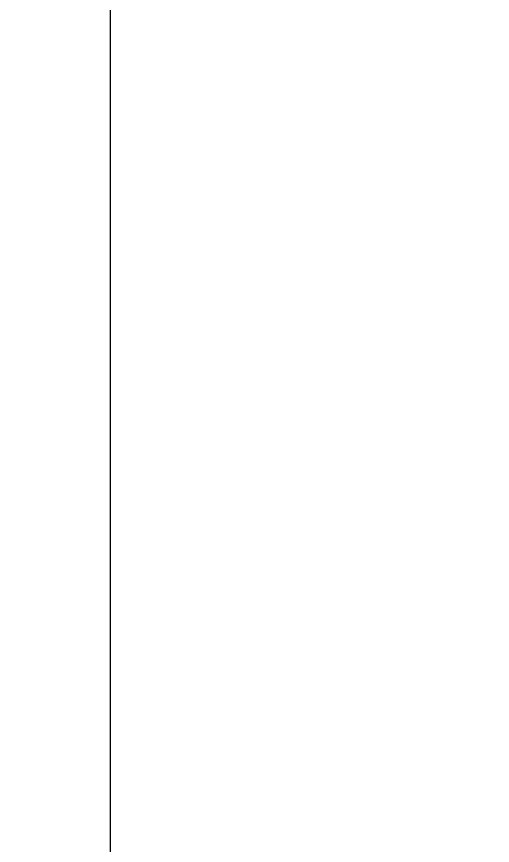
# Model space of a CAD drawing. Header units: millimetres. Extents: x 3429 to 24139, y -631 to 9878.
# Drawn here: x 8386.201 to 8387.666, y 3370.591 to 3373.146 of the extents above; entities that cross this region are included whole.
import ezdxf

# ---------------------------------------------------------------- set-up
doc = ezdxf.new("R2010")
doc.units = ezdxf.units.MM
doc.layers.add('multid_gorunus_3', color=23, linetype='Continuous', lineweight=13)

# ---------------------------------------------------------------- blocks, each defined once
blk = doc.blocks.new('grup-2')
at = {"layer": 'multid_gorunus_3', "lineweight": -3}
blk.add_open_spline([(2107.5403, 5844.5739), (2107.9102, 5844.6169), (2108.28, 5844.6598), (2142.5515, 5844.684), (2176.8229, 5844.7081), (2177.1929, 5844.6657), (2177.5628, 5844.6232), (2177.9025, 5844.5019), (2178.2423, 5844.3806), (2178.5421, 5844.1902), (2178.842, 5843.9997), (2179.0923, 5843.7498), (2179.3426, 5843.4999), (2179.5334, 5843.2003), (2179.7243, 5842.9006), (2179.8461, 5842.5611), (2179.9679, 5842.2215), (2180.0108, 5841.8516), (2180.0538, 5841.4818), (2180.0656, 5824.7103), (2180.1021, 5772.9389), (2180.0596, 5772.569), (2180.0172, 5772.199), (2179.8959, 5771.8593), (2179.7746, 5771.5196), (2179.5841, 5771.2197), (2179.3937, 5770.9198), (2179.1438, 5770.6695), (2178.8939, 5770.4192), (2178.5942, 5770.2284), (2178.2946, 5770.0375), (2177.9551, 5769.9157), (2177.6155, 5769.7939), (2177.2456, 5769.751), (2176.8758, 5769.7081), (2142.6043, 5769.684), (2108.3329, 5769.6598), (2107.9629, 5769.7022), (2107.593, 5769.7446), (2107.2533, 5769.8659), (2106.9135, 5769.9872), (2106.6137, 5770.1777), (2106.3138, 5770.3681), (2106.0635, 5770.618), (2105.8132, 5770.868), (2105.6224, 5771.1676), (2105.4315, 5771.4672), (2105.3097, 5771.8068), (2105.1879, 5772.1463), (2105.145, 5772.5162), (2105.1021, 5772.8861), (2105.0656, 5824.6575), (2105.0538, 5841.4289), (2105.0962, 5841.7989), (2105.1386, 5842.1688), (2105.2599, 5842.5085), (2105.3812, 5842.8483), (2105.5717, 5843.1482), (2105.7621, 5843.448), (2106.012, 5843.6983), (2106.2619, 5843.9486), (2106.5616, 5844.1395), (2106.8612, 5844.3303), (2107.2007, 5844.4521), (2107.5403, 5844.5739)], degree=2, knots=[-16, -16, -16, -15, -15, -14, -14, -13, -13, -12, -12, -11, -11, -10, -10, -9, -9, -8, -8, -7, -7, -6, -6, -5, -5, -4, -4, -3, -3, -2, -2, -1, -1, 0, 0, 1, 1, 2, 2, 3, 3, 4, 4, 5, 5, 6, 6, 7, 7, 8, 8, 9, 9, 10, 10, 11, 11, 12, 12, 13, 13, 14, 14, 15, 15, 16, 16, 16], dxfattribs=at)
blk.add_open_spline([(2107.5403, 5844.5739), (2107.9102, 5844.6169), (2108.28, 5844.6598), (2142.5515, 5844.684), (2176.8229, 5844.7081), (2177.1929, 5844.6657), (2177.5628, 5844.6232), (2177.9025, 5844.5019), (2178.2423, 5844.3806), (2178.5421, 5844.1902), (2178.842, 5843.9997), (2179.0923, 5843.7498), (2179.3426, 5843.4999), (2179.5334, 5843.2003), (2179.7243, 5842.9006), (2179.8461, 5842.5611), (2179.9679, 5842.2215), (2180.0108, 5841.8516), (2180.0538, 5841.4818), (2180.0656, 5824.7103), (2180.1021, 5772.9389), (2180.0596, 5772.569), (2180.0172, 5772.199), (2179.8959, 5771.8593), (2179.7746, 5771.5196), (2179.5841, 5771.2197), (2179.3937, 5770.9198), (2179.1438, 5770.6695), (2178.8939, 5770.4192), (2178.5942, 5770.2284), (2178.2946, 5770.0375), (2177.9551, 5769.9157), (2177.6155, 5769.7939), (2177.2456, 5769.751), (2176.8758, 5769.7081), (2142.6043, 5769.684), (2108.3329, 5769.6598), (2107.9629, 5769.7022), (2107.593, 5769.7446), (2107.2533, 5769.8659), (2106.9135, 5769.9872), (2106.6137, 5770.1777), (2106.3138, 5770.3681), (2106.0635, 5770.618), (2105.8132, 5770.868), (2105.6224, 5771.1676), (2105.4315, 5771.4672), (2105.3097, 5771.8068), (2105.1879, 5772.1463), (2105.145, 5772.5162), (2105.1021, 5772.8861), (2105.0656, 5824.6575), (2105.0538, 5841.4289), (2105.0962, 5841.7989), (2105.1386, 5842.1688), (2105.2599, 5842.5085), (2105.3812, 5842.8483), (2105.5717, 5843.1482), (2105.7621, 5843.448), (2106.012, 5843.6983), (2106.2619, 5843.9486), (2106.5616, 5844.1395), (2106.8612, 5844.3303), (2107.2007, 5844.4521), (2107.5403, 5844.5739)], degree=2, knots=[-16, -16, -16, -15, -15, -14, -14, -13, -13, -12, -12, -11, -11, -10, -10, -9, -9, -8, -8, -7, -7, -6, -6, -5, -5, -4, -4, -3, -3, -2, -2, -1, -1, 0, 0, 1, 1, 2, 2, 3, 3, 4, 4, 5, 5, 6, 6, 7, 7, 8, 8, 9, 9, 10, 10, 11, 11, 12, 12, 13, 13, 14, 14, 15, 15, 16, 16, 16], dxfattribs=at)

msp = doc.modelspace()

# ---------------------------------------------------------------- block references
at = {"xscale": -1}
msp.add_blockref('grup-2', (10491.554, -2463.4649), dxfattribs=at)

doc.saveas('drawing.dxf')
